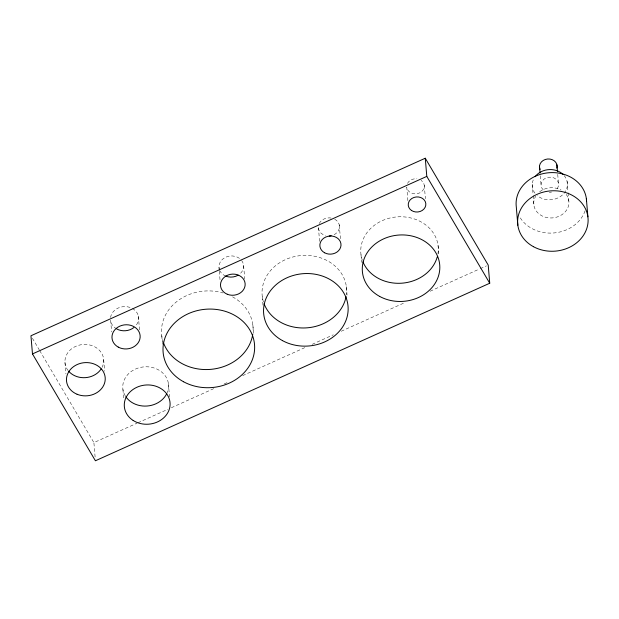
<?xml version="1.0" encoding="UTF-8"?>
<svg xmlns="http://www.w3.org/2000/svg" width="619" height="619" viewBox="0 0 619 619"><rect width="100%" height="100%" fill="white"/><g stroke="black" fill="none" stroke-linecap="round" stroke-linejoin="round"><path stroke-width="0.46" stroke-dasharray="3.1 2.32" d="M95.102 456.946L93.895 442.608L137.023 423.195M137.905 422.792L167.834 409.321M171.355 407.735L214.476 388.314M224.163 383.958L228.558 381.977M242.648 375.64L305.136 347.499M312.177 344.326L333.301 334.817M341.224 331.25L404.594 302.722M430.12 291.224L479.408 269.033M480.29 268.638L486.449 265.868M32.412 338.253L39.245 349.843M39.732 350.671L93.895 442.608M567.081 181.29L567.971 191.913M568.049 192.757L568.931 203.38M557.727 174.388L558.609 184.957M540.294 175.827L541.176 186.396M532.216 184.16L533.106 194.784M533.183 195.635L534.065 206.259M438.051 245.403L438.933 255.918M424.286 185.36L425.415 198.745M407.875 200.641L406.753 187.255A8.821 7.552 -4.8 0 0 419.682 192.88A8.821 7.552 -4.8 0 0 421.098 180.33M361.001 254.664L361.643 262.317M346.354 286.628L347.073 295.224M339.274 224.875L340.427 238.71M319.59 241.387L318.352 226.6A10.585 9.061 -4.8 0 0 325.555 235.599M262.294 296.733L263.09 306.289M252.831 324.758L253.55 333.362M243.623 265.644L244.745 279.022M218.987 267.4L219.227 270.271M219.304 271.223L220.031 279.827M168.391 383.463L169.513 396.849M161.768 335.707L162.488 344.311M138.354 315.976L139.577 330.592M122.926 389.413L123.808 399.928M110.623 320.185L111.606 331.931M103.683 359.701L104.642 371.176M64.964 362.432L65.924 373.899M585.079 210.847A35.283 30.215 -4.8 0 1 554.315 232.922A35.283 30.215 -4.8 0 1 519.79 217.06M566.199 194.397A17.642 15.104 -4.8 0 1 552.109 217.942A17.642 15.104 -4.8 0 1 535.706 196.223M539.652 191.789A17.642 15.104 -4.8 0 1 561.062 190.025M362.347 260.32A38.811 33.233 -4.8 0 1 396.57 216.929A38.811 33.233 -4.8 0 1 437.95 253.674M263.477 302.033A42.34 36.258 -4.8 0 1 301.097 255.562A42.34 36.258 -4.8 0 1 346.369 294.745M163.362 342.384A45.868 39.276 -4.8 0 1 175.935 302.258A45.868 39.276 -4.8 0 1 223.088 292.973M232.582 296.88A45.868 39.276 -4.8 0 1 253.039 331.606M407.488 183.379A8.821 7.552 -4.8 0 1 416.943 178.814M334.747 219.227A10.585 9.061 -4.8 0 1 339.289 228.419A10.585 9.061 -4.8 0 1 331.018 235.762M319.211 223.521A10.585 9.061 -4.8 0 1 332.264 218.244M241.619 260.483A12.349 10.577 -4.8 0 1 240.512 273.358M225.757 276.097A12.349 10.577 -4.8 0 1 219.969 270.952M219.59 270.101A12.349 10.577 -4.8 0 1 225.223 257.442A12.349 10.577 -4.8 0 1 240.644 259.4M132.319 308.432A14.113 12.086 -4.8 0 1 136.296 325.107M116.759 328.96A14.113 12.086 -4.8 0 1 110.724 321.423M110.553 317.485A14.113 12.086 -4.8 0 1 131.537 308.038M68.098 370.541A19.406 16.62 -4.8 0 1 82.729 344.528A19.406 16.62 -4.8 0 1 102.065 367.384M125.278 395.881A22.934 19.638 -4.8 0 1 144.281 366.85A22.934 19.638 -4.8 0 1 167.145 392.779M564.157 175.587A17.642 15.104 -4.8 0 1 561.147 196.022A17.642 15.104 -4.8 0 1 537.238 195.565M534.948 193.151A17.642 15.104 -4.8 0 1 534.174 178.055M543.211 189.847A8.821 7.552 -4.8 0 1 543.784 179.309A8.821 7.552 -4.8 0 1 556.063 179.224A8.821 7.552 -4.8 0 1 556.202 189.754M551.568 192.06A8.821 7.552 -4.8 0 1 549.277 192.246"/><path stroke-width="0.93" d="M425.268 158.232L30.95 335.769L32.474 353.929L95.419 460.768L489.737 283.231L488.213 265.071L425.268 158.232L426.793 176.392L489.737 283.231M32.474 353.929L426.793 176.392M586.363 198.645L587.888 216.805M556.922 164.824L557.487 171.571M539.489 166.263L540.054 173.011M517.84 225.223L516.316 207.063A35.283 30.215 -4.8 0 1 548.867 172.74A35.283 30.215 -4.8 0 1 586.58 201.268M437.231 256.955A38.811 33.233 -4.8 0 1 401.514 283.208A38.811 33.233 -4.8 0 1 362.943 261.876M346.083 296.547A42.34 36.258 -4.8 0 1 307.542 327.791A42.34 36.258 -4.8 0 1 264.073 303.751M252.761 334.167A45.868 39.276 -4.8 0 1 211.497 369.288A45.868 39.276 -4.8 0 1 163.656 343.197M331.018 235.762A10.585 9.061 -4.8 0 1 329.184 235.986M238.075 275.215A12.349 10.577 -4.8 0 1 225.757 276.097M133.882 327.544A14.113 12.086 -4.8 0 1 116.759 328.96M101.152 368.947A19.406 16.62 -4.8 0 1 68.678 371.238M166.782 393.583A22.934 19.638 -4.8 0 1 147.043 406.025A22.934 19.638 -4.8 0 1 125.758 396.624M535.11 176.678A17.642 15.104 -4.8 0 1 563.011 174.372M540.085 169.482A8.821 7.552 -4.8 0 1 547.668 158.998A8.821 7.552 -4.8 0 1 556.86 168.105M533.416 246.672A35.283 30.215 -4.8 0 0 588.05 222.074A35.283 30.215 -4.8 0 0 537.13 194.304A35.283 30.215 -4.8 0 0 533.416 246.672M379.656 296.416A38.811 33.233 -4.8 0 0 439.753 269.358A38.811 33.233 -4.8 0 0 383.741 238.818A38.811 33.233 -4.8 0 0 379.656 296.416M282.504 340.628A42.34 36.258 -4.8 0 0 348.071 311.109A42.34 36.258 -4.8 0 0 286.961 277.784A42.34 36.258 -4.8 0 0 282.504 340.628M183.534 381.745A45.868 39.276 -4.8 0 0 254.564 349.766A45.868 39.276 -4.8 0 0 188.362 313.671A45.868 39.276 -4.8 0 0 183.534 381.745M133.147 420.448A22.934 19.638 -4.8 0 0 169.885 406.76A22.934 19.638 -4.8 0 0 138.517 386.596A22.934 19.638 -4.8 0 0 133.147 420.448M77.112 394.272A19.406 16.62 -4.8 0 0 105.207 377.861A19.406 16.62 -4.8 0 0 75.224 365.55A19.406 16.62 -4.8 0 0 77.112 394.272M118.283 347.12A14.113 12.086 -4.8 0 0 140.142 337.285A14.113 12.086 -4.8 0 0 119.769 326.174A14.113 12.086 -4.8 0 0 118.283 347.12M324.596 252.776A10.585 9.061 -4.8 0 0 340.992 245.403A10.585 9.061 -4.8 0 0 325.71 237.069A10.585 9.061 -4.8 0 0 324.596 252.776M227.281 294.257A12.349 10.577 -4.8 0 0 245.147 283.804A12.349 10.577 -4.8 0 0 226.059 275.981A12.349 10.577 -4.8 0 0 227.281 294.257M411.465 210.445A8.821 7.552 -4.8 0 0 425.74 205.493A8.821 7.552 -4.8 0 0 413.925 197.469A8.821 7.552 -4.8 0 0 411.465 210.445"/></g></svg>
